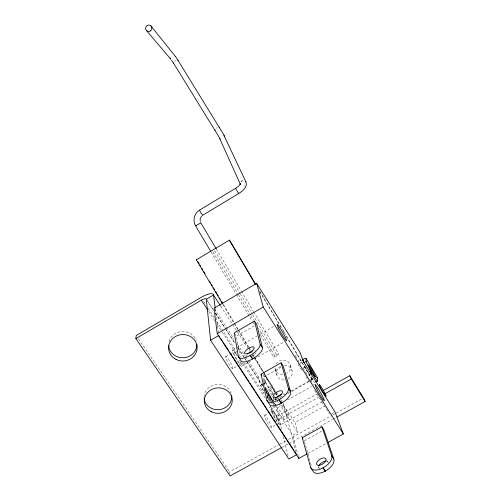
<?xml version="1.0" encoding="UTF-8"?>
<svg xmlns="http://www.w3.org/2000/svg" width="501" height="501" viewBox="0 0 501 501"><rect width="100%" height="100%" fill="white"/><g stroke="black" fill="none" stroke-linecap="round" stroke-linejoin="round"><path stroke-width="0.38" stroke-dasharray="2.5 1.88" d="M273.947 405.353L275.951 404.232L276.114 402.779M273.371 404.996L273.552 403.53M263.275 382.169A5.893 0.921 -30.7 0 1 267.766 379.1L267.659 379.708A2.849 0.445 -30.7 0 0 265.104 381.674L264.49 384.968A10.784 1.453 60.6 0 0 264.572 385.851M262.349 383.822L261.823 386.478A10.778 1.49 60.6 0 0 264.184 393.022M174.836 61.454L176.033 60.696M216.257 128.262L217.409 127.548M240.173 357.175L236.409 336.202L256.036 324.886M232.477 350.168L235.852 348.226M236.528 347.838L257.476 335.808M260.182 334.255L274.366 326.107M225.713 356.649L229.671 354.376M230.328 354L233.629 352.103M232.589 368.761A7.02 1.102 60.3 0 0 228.832 359.812A7.02 1.102 60.3 0 0 226.396 359.361A7.02 1.102 60.3 0 0 232.589 368.761L236.81 366.363M237.468 365.98L240.774 364.095M241.62 366.212L250.437 361.183M254.107 359.085L284.361 341.832M275.243 356.618L277.072 355.578A3.025 0.42 -30.5 0 0 278.368 354.101A3.025 0.42 -30.5 0 0 274.185 356.48A3.025 0.42 -30.5 0 0 275.243 356.618L258.46 328.393M263.745 390.761L260.332 385.519L258.366 376.458L259.606 375.756M295.183 355.591L299.585 353.092M281.211 367.208L263.131 377.441L268.304 400.03M260.332 385.519L262.242 384.442M262.875 384.085L265.424 382.651L263.332 373.64L275.988 393.204M299.961 363.137L301.89 362.041M270.39 386.49L265.392 389.308A6.851 0.933 60.6 0 1 270.34 396.435A6.851 0.933 60.6 0 1 271.354 400.888A6.851 0.933 60.6 0 1 266.056 392.22M303.042 368.085L305.572 366.657M266.876 397.957L269.576 396.435A10.784 1.453 60.6 0 1 265.016 387.304M267.471 398.959L270.177 397.443A10.784 1.453 60.6 0 0 272.97 401.739M271.529 401.514L276.345 398.821M310.42 379.702L312.33 378.631M282.345 396.015L278.957 397.913A5.893 1.071 -30.7 0 0 275.331 400.305M288.444 392.596L290.474 391.456M291.15 391.074L310.119 380.434M310.795 380.059L312.154 379.295A5.937 1.077 -30.2 0 1 313.482 378.593M287.724 393.629L289.083 392.865M291.801 391.344L312.198 379.908A2.874 0.52 -30.2 0 1 312.843 379.564M270.778 406.593L269.544 407.288L277.83 419.976L318.661 397.237M271.31 409.01L276.026 406.374L281.481 428.937M287.48 399.967L311.728 386.396M277.422 407.814L282.395 405.033M264.597 415.329L267.841 413.513M270.434 412.06L272.381 410.977M277.83 419.976L276.953 416.325L317.127 393.918M283.979 419.769A6.832 0.921 60.8 0 0 279.909 410.707A6.832 0.921 60.8 0 0 278.199 410.901A6.832 0.921 60.8 0 0 283.979 419.769L288.977 416.995A6.839 0.877 60.7 0 0 284.856 407.939A6.839 0.877 60.7 0 0 283.203 408.108A6.839 0.877 60.7 0 0 288.977 416.995M271.21 427.503A6.945 1.046 61 0 0 267.19 418.222A6.945 1.046 61 0 0 265.292 418.523A6.945 1.046 61 0 0 271.21 427.503L275.775 424.967M276.427 424.604L279.032 423.157A6.951 0.977 60.9 0 0 274.936 413.901A6.951 0.977 60.9 0 0 273.133 414.145A6.951 0.977 60.9 0 0 279.032 423.157M280.115 425.13A9.2 1.296 60.9 0 0 274.673 412.868A9.2 1.296 60.9 0 0 272.306 413.225A9.2 1.296 60.9 0 0 280.115 425.13L322.156 401.764M298.258 456.135L292.722 435.263L297.738 432.488L294.97 422.543L324.347 406.242M331.812 413.657L333.722 412.605M229.909 473.927L229.677 471.904L279.52 444.368M280.203 443.992L285.664 440.974M288.401 439.465L332.094 415.329M332.783 414.953L335.513 413.444M336.196 413.068L363.507 397.982M282.22 447.23L288.388 443.823M289.071 443.448L332.238 419.638M332.927 419.262L335.664 417.753M304.207 440.83L322.594 430.71M307.752 453.493L326.245 443.36M244.031 186.128L244.751 185.802M138.408 338.745L229.677 471.904M266.726 395.339L270.559 401.232M270.985 401.883L273.12 405.159M273.546 405.81L292.722 435.263M203.656 301.32L206.212 305.228M208.335 308.491L214.284 317.621M216.833 321.529L236.804 352.178M243.605 362.611L264.428 394.556M208.591 311.271L214.985 321.066M217.115 324.329L221.799 331.512M222.225 332.163L237.555 355.672M242.24 362.849L265.662 398.758M270.371 406.242L276.953 416.325M265.424 382.651L273.076 394.456M273.502 395.107L274.773 397.074M275.199 397.731L276.477 399.698M276.903 400.355L278.6 402.979M279.026 403.637L297.738 432.488M245.941 355.372L246.711 356.562M273.283 397.5L275.143 400.374M318.235 466.757L319.087 468.066M214.453 308.854L225.964 326.577M226.389 327.234L234.067 339.045M237.474 344.3L245.152 356.111M245.578 356.768L247.707 360.05M248.133 360.707L258.366 376.458M207.37 300.807L213.733 310.595M215.43 313.206L225.613 328.863M226.039 329.52L234.95 343.223M237.919 347.788L244.707 358.228M245.133 358.879L246.83 361.49M247.25 362.142L262.524 385.632M265.499 390.204L275.682 405.86M206.306 299.235L213.532 310.344M215.23 312.956L225.005 327.986M225.431 328.643L234.775 343.016M238.175 348.245L243.699 356.737M244.125 357.388L246.248 360.657M246.674 361.309L262.392 385.488M265.367 390.06L272.594 401.169M273.014 401.821L274.717 404.439M220.709 306.155L249.949 351.37M252.454 355.165L277.911 394.613M279.646 397.218L282.195 401.157A13.477 5.906 -33.3 0 0 281.243 400.575M276.408 393.855L277.253 395.157M281.048 401.025L294.97 422.543M234.6 333.403L236.409 336.202M283.679 393.373L284.424 394.525A5.524 2.392 -32.8 0 0 282.902 394.143M326.433 459.755L327.698 461.722M295.596 356.249L300.594 364.171M303.092 368.135L308.084 376.057M310.582 380.021L313.494 384.636M298.026 364.227L301.752 370.126M305.892 376.683L309.205 381.931M314.584 390.454L329.489 414.058M259.775 291.181L312.154 379.295M259.869 291.883L281.387 328.074M282.977 330.754L284.574 333.434M286.165 336.115L312.198 379.908M216.313 248.947L241.006 290.48M241.401 291.15L253.356 311.246M253.75 311.916L278.844 354.113M214.71 250.707L239.891 293.06M240.292 293.73L252.285 313.895M252.686 314.572L277.072 355.578M212.906 251.778L238.081 294.118M238.482 294.788L250.469 314.947M250.869 315.624L253.669 320.327M211.222 252.153L236.021 293.862M236.416 294.532L252.416 321.435M252.817 322.112L254.42 324.798M260.42 334.893L273.621 357.088M223.44 304.583L234.224 322.713M234.625 323.383L238.219 329.426M238.614 330.096L248.596 346.88M248.997 347.55L252.191 352.923M252.592 353.593L254.189 356.28M254.589 356.95L262.975 371.047M263.376 371.717L275.362 391.87M275.757 392.54L277.36 395.226M223.039 304.689L233.792 322.776M234.192 323.446L237.781 329.476M238.175 330.14L248.139 346.886M248.54 347.556L250.531 350.907M252.917 354.927L253.719 356.267M254.113 356.937L262.881 371.673M263.282 372.343L275.018 392.076M275.406 392.728L276.953 395.327M265.104 381.674L272.863 394.725M275.193 398.639L275.97 399.942M264.81 387.066L272.957 400.762M269.576 396.435L270.177 397.443M290.411 365.191L292.058 370.54A7.997 7.296 -12.8 0 1 288.313 378.894M304.42 441.575L311.497 466.193M275.237 369.462L276.671 374.861M283.19 403.236L295.909 451.633M283.315 436.452L288.257 456.737M215.286 308.773L218.442 333.228M300.901 360.369L300.907 360.914M168.981 341.77A14.141 13.132 -1.9 0 1 182.32 331.524A14.141 13.132 -1.9 0 1 196.323 340.843M204.051 396.949A13.865 12.619 -5.5 0 1 216.175 384.568A13.865 12.619 -5.5 0 1 231.224 393.391M240.042 361.434A7.027 1.033 60.3 0 1 238.689 362.336A7.027 1.033 60.3 0 1 233.66 352.817A7.027 1.033 60.3 0 1 237.355 356.343M239.378 360A7.027 1.033 60.3 0 1 239.841 360.977M278.249 398.959A2.849 0.52 -30.7 0 1 278.888 398.583M315.016 382.357A10.859 0.939 60.1 0 1 309.674 375.255L309.067 374.241A10.859 0.939 60.1 0 1 304.508 365.755M312.624 378.468A6.901 0.595 60.1 0 1 310.219 375.268M309.317 373.79A6.901 0.595 60.1 0 1 307.558 370.665M306.819 369.243A6.901 0.595 60.1 0 1 306.255 368.041M273.339 398.671A6.857 0.921 60.6 0 1 270.753 397.042A6.857 0.921 60.6 0 1 266.845 388.469A6.857 0.921 60.6 0 1 271.899 395.508M275.951 404.232A10.784 1.453 60.6 0 1 274.153 403.261M269.87 401.069A6.851 0.946 60.6 0 1 267.346 397.381M266.069 391.738A6.851 0.946 60.6 0 1 270.972 401.107M284.38 365.354A7.997 7.296 -12.8 0 1 292.058 370.527M284.343 380.008A7.997 7.296 -12.8 0 1 276.665 374.848A7.997 7.296 -12.8 0 1 280.385 366.482M273.49 393.949A6.857 0.896 60.5 0 1 270.271 386.528A6.857 0.896 60.5 0 1 274.736 392.546M275.794 394.581A6.857 0.896 60.5 0 1 276.233 395.514M240.956 362.505A9.306 1.371 60.3 0 1 239.171 363.72A9.306 1.371 60.3 0 1 232.514 351.113A9.306 1.371 60.3 0 1 237.405 355.785M327.021 461.321A5.379 2.793 -32.8 0 1 328.155 463.131M319.757 468.479A5.379 2.793 -32.8 0 1 318.655 466.644M256.08 352.623A5.617 2.117 -32.9 0 1 252.116 356.13M247.243 355.209A5.617 2.117 -32.9 0 1 247.92 354.32M254.721 350.431A5.617 2.117 -32.9 0 1 255.591 350.437M275.199 400.405A5.524 2.392 -32.8 0 1 275.544 398.84M276.02 363.939A7.884 7.208 -12.9 0 1 288.376 361.998A7.884 7.208 -12.9 0 1 286.722 373.445M282.802 374.548A7.884 7.208 -12.9 0 1 274.968 367.596"/><path stroke-width="0.75" d="M173.415 62.982L218.962 136.879L240.355 184.293M210.821 251.483L195.622 225.926L200.594 222.989M281.537 447.606L230.147 475.95L135.871 338.601L136.203 335.532L201.108 297.406A14.034 4.221 -33.2 0 1 213.507 295.014L220.29 305.497M240.38 184.324L240.455 183.541L238.62 186.096L235.714 188.244L199.555 210.076L200.776 212.731L202.68 215.18M201.534 216.175L200.162 218.661L200.212 221.505M241.169 181.531L242.515 180.717M255.779 284.462L229.427 240.129L255.491 284.505M202.655 215.286L238.808 193.48C242.547 191.119 247.951 186.904 245.878 181.857L223.872 135.22M222.638 304.019L196.342 259.812L196.686 259.606M196.342 259.812L229.427 240.129M135.871 338.601L201.352 300.174A5.611 1.691 -33.2 0 1 206.306 299.235L213.507 295.014L215.186 308.009M327.616 442.615L343.367 433.985L334.994 411.903L303.18 361.315L300.218 352.735L256.631 283.322L214.027 308.196L217.221 333.666L298.846 458.371L307.069 453.868M217.221 333.666L263.25 307.013L256.631 283.322M294.563 451.382L296.705 454.657L288.808 458.991L210.589 340.242L218.737 335.52L219.595 336.829M254.558 321.116L234.236 332.846L238.395 356.618L240.712 360.169A12.506 4.716 -32.9 0 0 252.498 358.985L252.698 358.873A12.506 4.716 -32.9 0 0 262.43 347.757L256.712 324.498L254.558 321.116L260.132 344.174L262.43 347.757M238.395 356.618A12.525 4.666 -32.9 0 0 250.162 355.378L250.362 355.265A12.525 4.666 -32.9 0 0 260.132 344.174M261.027 374.191L281.13 362.793L283.222 366.068L290.63 391.757A12.3 5.329 -32.8 0 1 281.38 403.186L281.186 403.292A12.3 5.329 -32.9 0 1 269.162 403.793L266.92 400.355L261.027 374.191L261.866 375.487M304.157 362.567L306.192 361.421L306.067 358.522A5.937 0.933 -30.3 0 0 302.228 359.655M310.169 373.621L311.816 372.694A10.865 0.902 60.1 0 1 306.192 361.421M310.77 374.635L312.417 373.715A10.865 0.902 60.1 0 0 317.734 380.835L315.693 381.975M266.92 400.355A12.312 5.279 -32.9 0 0 278.925 399.804L279.126 399.692A12.318 5.279 -32.8 0 0 288.413 388.288L281.13 362.793M323.251 390.498L349.811 375.687L363.507 397.982L365.129 401.501L337.035 416.995M324.786 393.824L351.326 379.044L349.811 375.687M302.203 437.73L321.961 426.839L323.953 429.958L333.86 459.198A11.98 6.219 -32.8 0 1 325.331 471.065L325.136 471.172A11.98 6.219 -32.8 0 1 312.781 470.671L310.651 467.408L302.203 437.73L303.005 438.97M310.651 467.408A11.999 6.181 -32.8 0 0 322.995 467.859L323.189 467.759A11.999 6.181 -32.8 0 0 331.75 455.904L321.961 426.839M196.135 225.669C193.806 225.074 193.862 219.538 194.325 217.177C195.158 214.309 197.062 211.409 199.692 210.151M177.886 60.151L223.96 135.057M173.565 63.351L171.53 60.27M219.275 127.166L219.482 127.605M215.154 130.273L214.954 129.834M146.536 30.63L170.797 59.181L170.083 57.972M245.409 181.287L245.878 181.857M219.789 138.489L220.208 138.99M150.907 25.889L175.3 56.325M236.04 188.633C235.157 187.856 238.67 193.824 238.714 193.135M175.482 56.294L178.043 60.508M220.453 338.144L222.594 341.413M223.452 342.722L228.594 350.575M229.452 351.89L237.587 364.321M238.445 365.63L249.154 382M250.012 383.309L255.153 391.162M256.011 392.471L267.146 409.486M268.004 410.801L275.713 422.581M276.571 423.89L293.705 450.073M201.352 300.174L207.74 309.969M250.362 355.265L252.698 358.873M279.126 399.692L281.38 403.186M323.189 467.759L325.331 471.065M250.162 355.378L252.498 358.985M278.925 399.804L281.186 403.292M322.995 467.859L325.136 471.172M288.413 388.288L290.63 391.757M331.75 455.904L333.86 459.198M263.25 307.013L343.367 433.985M351.326 379.044L365.129 401.501M306.067 358.522L317.402 377.591L317.734 380.835M311.816 372.694L312.417 373.715M200.776 222.82L216.313 248.947M197.882 261.622L199.079 263.632M199.88 264.979L200.676 266.319M201.878 268.336L202.673 269.676M203.876 271.692L205.072 273.703M209.462 281.086L210.263 282.432M211.46 284.443L212.261 285.789M213.457 287.799L214.653 289.816M215.455 291.156L216.651 293.173M217.453 294.513L218.248 295.859M219.444 297.87L220.246 299.216M221.442 301.226L222.644 303.243M224.291 135.721L224.554 136.322M298.452 456.881L298.846 458.371M206.306 299.235L210.589 340.242M303.462 362.223L303.406 360.025A2.874 0.451 -30.3 0 0 302.153 360.282M231.656 395.333A13.865 12.619 -5.5 0 1 219.263 409.611A13.865 12.619 -5.5 0 1 204.089 398.264M196.899 344.225A14.141 13.132 -1.9 0 1 183.209 357.764A14.141 13.132 -1.9 0 1 168.63 345.189M316.651 377.391A5.937 1.077 -30.2 0 1 317.402 377.591M310.946 372.894A6.908 0.582 60.1 0 1 310.038 371.322M309.862 368.792A6.908 0.582 60.1 0 1 311.647 371.798M318.924 465.73A5.379 2.793 -32.8 0 1 326.095 461.164M248.84 353.405A5.617 2.117 -32.9 0 1 252.441 351.101M276.176 397.919A5.524 2.392 -32.8 0 1 281.812 394.318M211.478 411.816A13.984 12.707 -5.5 0 0 232.251 400.167A13.984 12.707 -5.5 0 0 211.115 389.791A13.984 12.707 -5.5 0 0 211.478 411.816M176.045 359.442A14.266 13.233 -1.9 0 0 197.106 347.356A14.266 13.233 -1.9 0 0 175.381 336.54A14.266 13.233 -1.9 0 0 176.045 359.442M309.574 367.772A6.908 0.576 60.1 0 0 315.342 376.946A6.908 0.576 60.1 0 0 310.933 368.141A6.908 0.576 60.1 0 0 309.574 367.772M150.325 30.968A3.238 3.106 -64.9 0 0 150.25 25.407A3.238 3.106 -64.9 0 0 145.591 28.407A3.238 3.106 -64.9 0 0 150.325 30.968M278.381 327.973A9.381 0.858 59.9 0 0 286.397 340.667A9.381 0.858 59.9 0 0 280.71 329.063A9.381 0.858 59.9 0 0 278.381 327.973M316.538 388.513A9.275 0.808 60.3 0 0 324.191 400.637A9.275 0.808 60.3 0 0 318.179 388.569A9.275 0.808 60.3 0 0 316.538 388.513M320.377 387.342A6.882 0.57 60.2 0 0 326.057 396.366A6.882 0.57 60.2 0 0 321.573 387.436A6.882 0.57 60.2 0 0 320.377 387.342M319.701 465.26A5.386 2.774 -32.8 0 0 325.976 459.054A5.386 2.774 -32.8 0 0 318.185 460.569A5.386 2.774 -32.8 0 0 319.701 465.26M247.344 353.625A5.624 2.092 -32.9 0 0 254.176 347.581A5.624 2.092 -32.9 0 0 246.511 349.88A5.624 2.092 -32.9 0 0 247.344 353.625M275.913 397.706A5.53 2.373 -32.8 0 0 282.526 391.594A5.53 2.373 -32.8 0 0 274.805 393.579A5.53 2.373 -32.8 0 0 275.913 397.706"/></g></svg>
